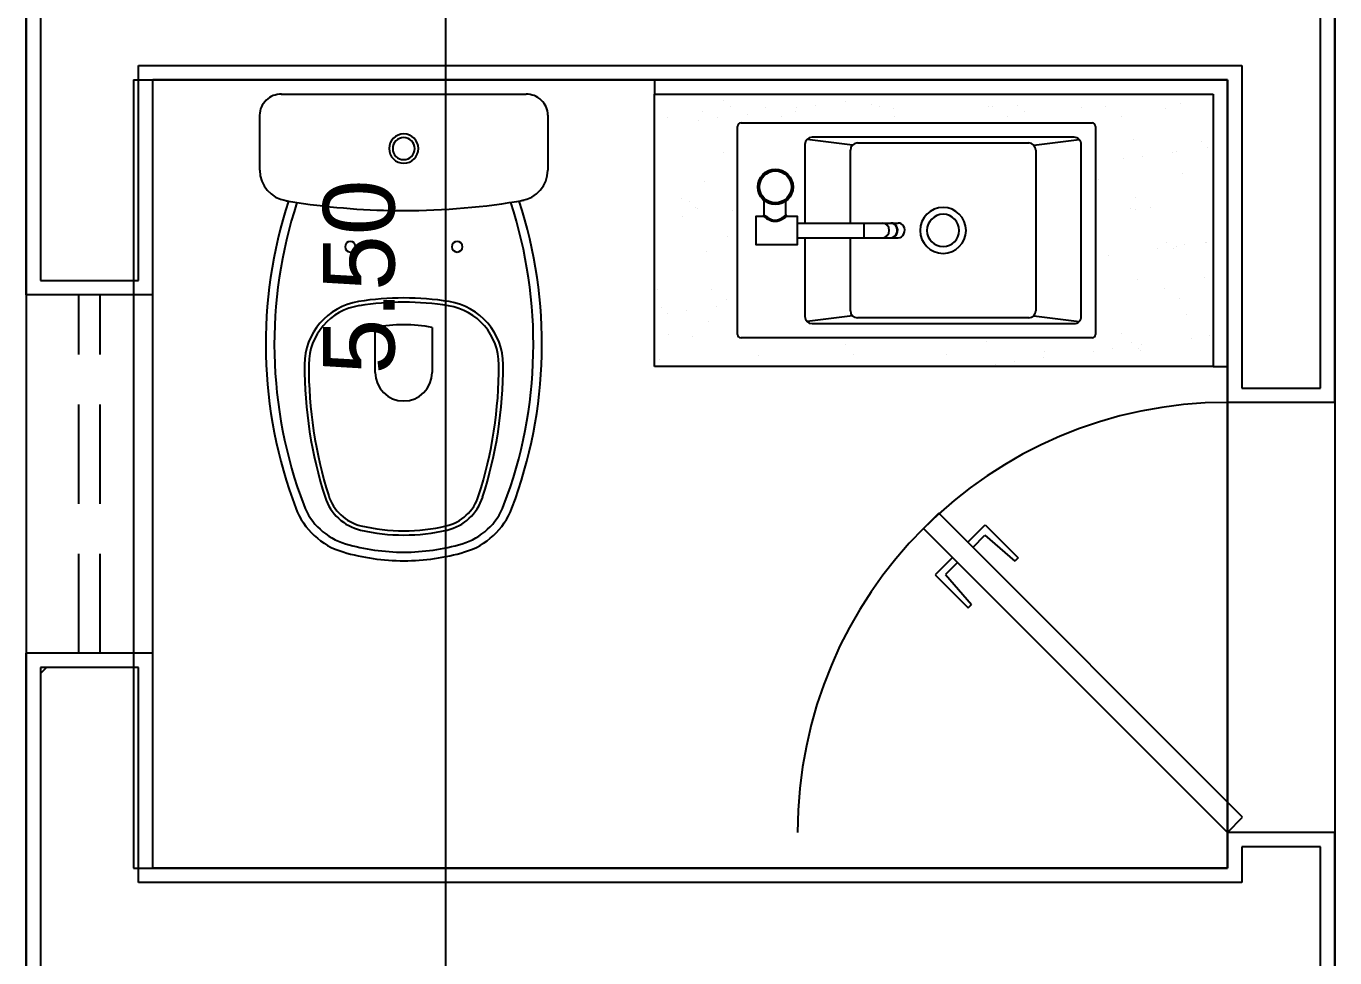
# Model space of a CAD drawing. Header units: millimetres. Extents: x 2317 to 2736, y 1295 to 1343.
# Drawn here: x 2504.611 to 2507.9, y 1315.706 to 1318.046 of the extents above; entities that cross this region are included whole.
import ezdxf

# ---------------------------------------------------------------- set-up
doc = ezdxf.new("R2010")
doc.units = ezdxf.units.MM
doc.linetypes.add('HIDDEN', pattern=[0.375, 0.25, -0.125])
for name, color, linetype in [('ARQUITETONICO', 8, 'Continuous'), ('BL-CRM-03', 7, 'Continuous'), ('VIGAS', 5, 'Continuous')]:
    doc.layers.add(name, color=color, linetype=linetype)
doc.layers.add('COTAS', color=53, linetype='Continuous', lineweight=9)
doc.styles.add('CARIMBO_DADOS', font='arial.ttf', dxfattribs={"height": 0.1})
doc.dimstyles.new('COTAS_EXTERNAS', dxfattribs={"dimtxt": 0.1, "dimasz": 0.01, "dimexe": 0, "dimexo": 0, "dimgap": 0.07, "dimtad": 1, "dimzin": 5, "dimdsep": 46, "dimtxsty": 'CARIMBO_DADOS', "dimblk1": 'CIRCULOS', "dimblk2": 'CIRCULOS', "dimsah": 1, "dimcen": 0, "dimse1": 1, "dimse2": 1, "dimclrd": 8, "dimclre": 8, "dimclrt": 230, "dimadec": 0, "dimazin": 0, "dimtfac": 100, "dimtix": 1, "dimtmove": 2, "dimatfit": 3, "dimldrblk": 'CIRCULOS', "dimfxl": 1, "dimtolj": 1, "dimtzin": 5, "dimarcsym": 0})

# ---------------------------------------------------------------- blocks, each defined once
blk = doc.blocks.new('CIRCULOS')
at = {"layer": 'COTAS'}
for p, q in [((0, 4), (0, -4)), ((-4, 0), (4, 0))]:
    blk.add_line(p, q, dxfattribs=at)
for radius in [2, 1]:
    blk.add_circle((0, 0), radius, dxfattribs=at)
blk = doc.blocks.new('*D98')
at = {"color": 8, "lineweight": -2}
blk.add_line((-2.141, -4.0979), (-2.141, 1.3821), dxfattribs=at)
at = {"layer": 'Defpoints', "color": 0}
for p in [(-2.527, 1.3921), (-2.141, 1.3921), (-2.527, -4.1079)]:
    blk.add_point(p, dxfattribs=at)
at = {"color": 8, "lineweight": -2, "xscale": 0.01, "yscale": 0.01, "zscale": 0.01}
for p, rotation in [((-2.141, 1.3921), 90), ((-2.141, -4.1079), 270)]:
    blk.add_blockref('CIRCULOS', p, dxfattribs=dict(at, rotation=rotation))
at = {"color": 230, "insert": (-2.262, -1.3579), "char_height": 0.1, "attachment_point": 5, "rotation": 90, "style": 'CARIMBO_DADOS'}
blk.add_mtext('\\A1;5.50', dxfattribs=at)
blk = doc.blocks.new('1')
at = {"layer": 'VIGAS'}
for p, q in [((-0.9, 4.6511), (-0.9, -4.0329)), ((-2.727, 0.7456), (-2.727, -7.5609)), ((-2.577, -1.0829), (-2.577, -2.1829)), ((-2.577, -1.0829), (-1.05, -1.0829)), ((-1.05, -1.0829), (-1.05, -2.1829)), ((-2.577, -2.1829), (-1.05, -2.1829))]:
    blk.add_line(p, q, dxfattribs=at)
dim = blk.add_linear_dim(base=(-2.141, 1.3921), p1=(-2.527, -4.1079), p2=(-2.527, 1.3921), angle=90, dimstyle='COTAS_EXTERNAS')
dim.commit()
dim.dimension.update_dxf_attribs({"geometry": '*D98', "text_midpoint": (-2.262, -1.3579)})

msp = doc.modelspace()

# ---------------------------------------------------------------- linework, layer by layer
at = {"layer": 'ARQUITETONICO'}
for p, q in [((2504.6114, 1317.3706), (2504.6114, 1318.3606)), ((2504.6474, 1318.3246), (2504.6474, 1317.4066)), ((2507.9, 1317.1006), (2507.9, 1318.1806)), ((2507.864, 1317.1366), (2507.864, 1318.1446)), ((2504.894, 1317.4066), (2504.894, 1317.9466)), ((2504.894, 1317.9466), (2507.666, 1317.9466)), ((2507.666, 1317.9466), (2507.666, 1317.1366)), ((2507.63, 1317.9106), (2504.93, 1317.9106)), ((2504.93, 1317.3706), (2504.93, 1317.9106)), ((2506.19, 1317.9106), (2506.19, 1317.8746)), ((2507.63, 1317.1006), (2507.63, 1317.9106)), ((2506.19, 1317.8746), (2507.594, 1317.8746)), ((2507.594, 1317.8746), (2507.594, 1317.1906)), ((2506.3649, 1317.8582), (2506.3649, 1317.8582)), ((2506.3817, 1317.8428), (2506.3817, 1317.8428)), ((2506.47, 1317.8424), (2506.47, 1317.8424)), ((2506.5473, 1317.8411), (2506.5473, 1317.8411)), ((2506.5949, 1317.8474), (2506.5949, 1317.8474)), ((2506.6692, 1317.8572), (2506.6692, 1317.8572)), ((2506.7362, 1317.8501), (2506.7362, 1317.8501)), ((2506.7548, 1317.8429), (2506.7548, 1317.8429)), ((2506.7934, 1317.8735), (2506.7934, 1317.8735)), ((2507.0301, 1317.8431), (2507.0301, 1317.8431)), ((2507.0395, 1317.8435), (2507.0395, 1317.8435)), ((2507.1021, 1317.847), (2507.1021, 1317.847)), ((2507.264, 1317.842), (2507.264, 1317.842)), ((2507.3243, 1317.844), (2507.3243, 1317.844)), ((2507.511, 1317.8509), (2507.511, 1317.8509)), ((2505.1981, 1317.8221), (2505.1981, 1317.684)), ((2505.9223, 1317.8221), (2505.9223, 1317.684)), ((2506.2238, 1317.8173), (2506.2238, 1317.8173)), ((2506.3012, 1317.8087), (2506.3012, 1317.8087)), ((2506.3098, 1317.8323), (2506.3098, 1317.8323)), ((2506.3488, 1317.815), (2506.3488, 1317.815)), ((2506.4231, 1317.8248), (2506.4231, 1317.8248)), ((2506.5086, 1317.8179), (2506.5086, 1317.8179)), ((2506.5438, 1317.8312), (2506.5438, 1317.8312)), ((2506.7907, 1317.8401), (2506.7907, 1317.8401)), ((2506.7933, 1317.8184), (2506.7933, 1317.8184)), ((2507.0781, 1317.8189), (2507.0781, 1317.8189)), ((2507.1189, 1317.8315), (2507.1189, 1317.8315)), ((2507.3629, 1317.8194), (2507.3629, 1317.8194)), ((2507.4734, 1317.8389), (2507.4734, 1317.8389)), ((2506.3988, 1317.2716), (2506.3988, 1317.7936)), ((2506.4078, 1317.8026), (2507.2898, 1317.8026)), ((2507.2988, 1317.7936), (2507.2988, 1317.2716)), ((2506.5684, 1317.7486), (2506.5684, 1317.5512)), ((2506.6878, 1317.7469), (2506.5737, 1317.7613)), ((2507.2448, 1317.7666), (2506.5864, 1317.7666)), ((2506.7005, 1317.7522), (2507.1307, 1317.7522)), ((2507.1434, 1317.7469), (2507.2575, 1317.7613)), ((2507.2628, 1317.3166), (2507.2628, 1317.7486)), ((2507.3931, 1317.7605), (2507.3931, 1317.7605)), ((2507.5644, 1317.7555), (2507.5644, 1317.7555)), ((2506.3626, 1317.7289), (2506.3626, 1317.7289)), ((2506.6825, 1317.5512), (2506.6825, 1317.7342)), ((2507.1487, 1317.7342), (2507.1487, 1317.331)), ((2507.37, 1317.7127), (2507.37, 1317.7127)), ((2507.4176, 1317.7189), (2507.4176, 1317.7189)), ((2507.492, 1317.7287), (2507.492, 1317.7287)), ((2507.5017, 1317.731), (2507.5017, 1317.731)), ((2507.5812, 1317.74), (2507.5812, 1317.74)), ((2506.3156, 1317.6561), (2506.3156, 1317.6561)), ((2507.3063, 1317.6598), (2507.3063, 1317.6598)), ((2507.5167, 1317.6747), (2507.5167, 1317.6747)), ((2506.2591, 1317.6129), (2506.2591, 1317.6129)), ((2507.3982, 1317.615), (2507.3982, 1317.615)), ((2506.2774, 1317.6062), (2506.2774, 1317.6062)), ((2506.2943, 1317.5908), (2506.2943, 1317.5908)), ((2506.2977, 1317.5884), (2506.2977, 1317.5884)), ((2506.3855, 1317.5831), (2506.3855, 1317.5831)), ((2506.4662, 1317.5727), (2506.4662, 1317.6075)), ((2506.5204, 1317.5715), (2506.5204, 1317.6062)), ((2507.3859, 1317.5869), (2507.3859, 1317.5869)), ((2507.3988, 1317.5843), (2507.3988, 1317.5843)), ((2507.4367, 1317.5904), (2507.4367, 1317.5904)), ((2506.1923, 1317.5615), (2506.1923, 1317.5615)), ((2506.2613, 1317.5667), (2506.2613, 1317.5667)), ((2506.3738, 1317.5179), (2506.3738, 1317.5179)), ((2506.5684, 1317.514), (2506.5684, 1317.3166)), ((2506.6825, 1317.331), (2506.6825, 1317.514)), ((2506.3214, 1317.4799), (2506.3214, 1317.4799)), ((2507.4543, 1317.487), (2507.4543, 1317.487)), ((2507.4769, 1317.5035), (2507.4769, 1317.5035)), ((2507.4938, 1317.4881), (2507.4938, 1317.4881)), ((2507.5019, 1317.4933), (2507.5019, 1317.4933)), ((2507.5225, 1317.4985), (2507.5225, 1317.4985)), ((2507.5755, 1317.502), (2507.5755, 1317.502)), ((2507.5763, 1317.5031), (2507.5763, 1317.5031)), ((2507.3301, 1317.4707), (2507.3301, 1317.4707)), ((2507.5733, 1317.4152), (2507.5733, 1317.4152)), ((2504.6474, 1317.4066), (2504.894, 1317.4066)), ((2506.198, 1317.3853), (2506.198, 1317.3853)), ((2506.333, 1317.3839), (2506.333, 1317.3839)), ((2507.4046, 1317.4081), (2507.4046, 1317.4081)), ((2507.472, 1317.386), (2507.472, 1317.386)), ((2504.93, 1317.3706), (2504.6114, 1317.3706)), ((2504.6114, 1317.3706), (2504.6114, 1316.4706)), ((2504.93, 1316.4706), (2504.93, 1317.3706)), ((2506.3715, 1317.3594), (2506.3715, 1317.3594)), ((2507.5106, 1317.3615), (2507.5106, 1317.3615)), ((2506.2068, 1317.3388), (2506.2068, 1317.3388)), ((2506.2237, 1317.325), (2506.2237, 1317.325)), ((2506.2713, 1317.3313), (2506.2713, 1317.3313)), ((2506.3456, 1317.3411), (2506.3456, 1317.3411)), ((2506.6878, 1317.3183), (2506.5737, 1317.3039)), ((2507.1434, 1317.3183), (2507.2575, 1317.3039)), ((2507.5282, 1317.3223), (2507.5282, 1317.3223)), ((2505.4886, 1317.1759), (2505.4886, 1317.2885)), ((2505.6317, 1317.2885), (2505.6317, 1317.1759)), ((2506.3271, 1317.3037), (2506.3271, 1317.3037)), ((2506.5864, 1317.2986), (2507.2448, 1317.2986)), ((2506.9156, 1317.313), (2506.7005, 1317.313)), ((2507.1307, 1317.313), (2506.9156, 1317.313)), ((2506.2256, 1317.2704), (2506.2256, 1317.2704)), ((2506.2864, 1317.2659), (2506.2864, 1317.2659)), ((2507.2898, 1317.2626), (2506.4078, 1317.2626)), ((2507.0236, 1317.2547), (2507.0236, 1317.2547)), ((2507.3646, 1317.2725), (2507.3646, 1317.2725)), ((2507.3894, 1317.2515), (2507.3894, 1317.2515)), ((2507.5386, 1317.2614), (2507.5386, 1317.2614)), ((2507.5862, 1317.2676), (2507.5862, 1317.2676)), ((2506.4508, 1317.218), (2506.4508, 1317.218)), ((2506.6691, 1317.2473), (2506.6691, 1317.2473)), ((2506.6901, 1317.2211), (2506.6901, 1317.2211)), ((2506.924, 1317.2199), (2506.924, 1317.2199)), ((2507.171, 1317.2288), (2507.171, 1317.2288)), ((2507.2925, 1317.229), (2507.2925, 1317.229)), ((2507.3401, 1317.2352), (2507.3401, 1317.2352)), ((2507.4063, 1317.2361), (2507.4063, 1317.2361)), ((2507.4104, 1317.2319), (2507.4104, 1317.2319)), ((2507.4144, 1317.245), (2507.4144, 1317.245)), ((2506.2038, 1317.2091), (2506.2038, 1317.2091)), ((2507.0464, 1317.1966), (2507.0464, 1317.1966)), ((2507.094, 1317.2028), (2507.094, 1317.2028)), ((2507.1683, 1317.2126), (2507.1683, 1317.2126)), ((2507.594, 1317.1906), (2507.63, 1317.1906)), ((2507.666, 1317.1366), (2507.864, 1317.1366)), ((2507.9, 1317.1006), (2507.63, 1317.1006)), ((2507.63, 1316.0206), (2507.63, 1317.1006)), ((2506.9045, 1316.8225), (2506.8663, 1316.7843)), ((2507.6682, 1316.0588), (2506.9045, 1316.8225)), ((2506.9776, 1316.7494), (2507.0213, 1316.7931)), ((2507.0213, 1316.7931), (2507.1041, 1316.7103)), ((2506.8663, 1316.7843), (2507.63, 1316.0206)), ((2506.9903, 1316.7366), (2507.0206, 1316.7669)), ((2507.0206, 1316.7669), (2507.0957, 1316.7019)), ((2506.9394, 1316.7112), (2506.8957, 1316.6675)), ((2506.9521, 1316.6984), (2506.9219, 1316.6682)), ((2507.1041, 1316.7103), (2507.0957, 1316.7019)), ((2506.8957, 1316.6675), (2506.9785, 1316.5847)), ((2506.9219, 1316.6682), (2506.9869, 1316.593)), ((2506.9785, 1316.5847), (2506.9869, 1316.593)), ((2504.6114, 1313.9506), (2504.6114, 1316.4706)), ((2504.93, 1316.4706), (2504.6114, 1316.4706)), ((2504.93, 1315.9306), (2504.93, 1316.4706)), ((2504.6474, 1316.4198), (2504.6622, 1316.4346)), ((2504.894, 1316.4346), (2504.6474, 1316.4346)), ((2504.6474, 1316.4346), (2504.6474, 1313.9866)), ((2504.894, 1315.8946), (2504.894, 1316.4346)), ((2507.63, 1316.0206), (2507.6682, 1316.0588)), ((2507.9, 1316.0206), (2507.63, 1316.0206)), ((2507.63, 1315.9306), (2507.63, 1316.0206)), ((2507.9, 1315.4806), (2507.9, 1316.0206)), ((2507.864, 1315.9846), (2507.666, 1315.9846)), ((2507.666, 1315.9846), (2507.666, 1315.8946)), ((2507.864, 1315.5166), (2507.864, 1315.9846)), ((2507.63, 1315.9306), (2504.93, 1315.9306)), ((2507.666, 1315.8946), (2504.894, 1315.8946))]:
    msp.add_line(p, q, dxfattribs=at)
at = {"layer": 'ARQUITETONICO', "ltscale": 0.001155}
msp.add_line((2505.2525, 1317.8746), (2505.8675, 1317.8746), dxfattribs=at)
at = {"layer": 'ARQUITETONICO', "linetype": 'Continuous'}
for p, q in [((2506.19, 1317.1906), (2506.19, 1317.8746)), ((2507.594, 1317.1906), (2506.19, 1317.1906))]:
    msp.add_line(p, q, dxfattribs=at)
at = {"layer": 'ARQUITETONICO', "linetype": 'HIDDEN'}
for p, q in [((2504.7437, 1316.4706), (2504.7437, 1317.3706)), ((2504.7977, 1316.4706), (2504.7977, 1317.3706))]:
    msp.add_line(p, q, dxfattribs=at)
at = {"layer": 'ARQUITETONICO'}
msp.add_lwpolyline([(2506.5233, 1317.5686), (2506.5492, 1317.5686), (2506.5492, 1317.4966), (2506.4462, 1317.4966), (2506.4462, 1317.5686), (2506.4633, 1317.5686), (2506.4653, 1317.5672), (2506.4672, 1317.566), (2506.4688, 1317.5649), (2506.4707, 1317.5637), (2506.4721, 1317.5628), (2506.4735, 1317.562), (2506.4751, 1317.5611), (2506.4759, 1317.5607), (2506.4767, 1317.5602), (2506.4775, 1317.5598), (2506.4784, 1317.5594), (2506.4793, 1317.559), (2506.4802, 1317.5586), (2506.4811, 1317.5582), (2506.482, 1317.5578), (2506.483, 1317.5575), (2506.484, 1317.5571), (2506.485, 1317.5568), (2506.486, 1317.5565), (2506.487, 1317.5563), (2506.4881, 1317.5561), (2506.4891, 1317.5559), (2506.4902, 1317.5557), (2506.4913, 1317.5556), (2506.4924, 1317.5556), (2506.4935, 1317.5556), (2506.4946, 1317.5556), (2506.4957, 1317.5557), (2506.4968, 1317.5558), (2506.4978, 1317.5559), (2506.4989, 1317.5561), (2506.4999, 1317.5564), (2506.501, 1317.5566), (2506.502, 1317.5569), (2506.503, 1317.5572), (2506.5039, 1317.5576), (2506.5049, 1317.5579), (2506.5058, 1317.5583), (2506.5067, 1317.5587), (2506.5076, 1317.5591), (2506.5085, 1317.5595), (2506.5093, 1317.5599), (2506.5102, 1317.5604), (2506.511, 1317.5608), (2506.5126, 1317.5617), (2506.5141, 1317.5625), (2506.5155, 1317.5634), (2506.5168, 1317.5642), (2506.5186, 1317.5654), (2506.5196, 1317.5661, 0.006646)], format="xyb", close=True, dxfattribs=at)
for points in [[(2506.4633, 1317.5686, 0.414213), (2506.4662, 1317.5715)], [(2506.5204, 1317.5715, -0.006968), (2506.5171, 1317.5688), (2506.5166, 1317.5684), (2506.5151, 1317.5672), (2506.5139, 1317.5663), (2506.5127, 1317.5654), (2506.5114, 1317.5645), (2506.51, 1317.5635), (2506.5093, 1317.563), (2506.5086, 1317.5626), (2506.5078, 1317.5621), (2506.507, 1317.5617), (2506.5062, 1317.5612), (2506.5054, 1317.5608), (2506.5046, 1317.5604), (2506.5038, 1317.56), (2506.5029, 1317.5596), (2506.502, 1317.5592), (2506.5011, 1317.5589), (2506.5002, 1317.5585), (2506.4993, 1317.5583), (2506.4983, 1317.558), (2506.4979, 1317.5579), (2506.4974, 1317.5578), (2506.4969, 1317.5577), (2506.4964, 1317.5576), (2506.4959, 1317.5576), (2506.4954, 1317.5575), (2506.495, 1317.5575), (2506.4945, 1317.5574), (2506.494, 1317.5574), (2506.4935, 1317.5574), (2506.493, 1317.5574), (2506.4925, 1317.5574), (2506.492, 1317.5574), (2506.4915, 1317.5575), (2506.491, 1317.5575), (2506.4905, 1317.5576), (2506.49, 1317.5577), (2506.4895, 1317.5577), (2506.4891, 1317.5578), (2506.4886, 1317.5579), (2506.4876, 1317.5582), (2506.4867, 1317.5584), (2506.4858, 1317.5587), (2506.4849, 1317.5591), (2506.484, 1317.5594), (2506.4831, 1317.5598), (2506.4823, 1317.5602), (2506.4815, 1317.5606), (2506.4806, 1317.5611), (2506.4798, 1317.5615), (2506.4791, 1317.562), (2506.4783, 1317.5624), (2506.4776, 1317.5629), (2506.4768, 1317.5634), (2506.4761, 1317.5638), (2506.4748, 1317.5648), (2506.4735, 1317.5657), (2506.4723, 1317.5666), (2506.4712, 1317.5674), (2506.4697, 1317.5686), (2506.468, 1317.57), (2506.4662, 1317.5715), (2506.4662, 1317.5727)], [(2506.5204, 1317.5715, 0.414213), (2506.5233, 1317.5686)]]:
    msp.add_lwpolyline(points, format="xyb", dxfattribs=at)
for points in [[(2506.5492, 1317.5512), (2506.7167, 1317.5512)], [(2506.7167, 1317.5512), (2506.7842, 1317.5512)], [(2506.7167, 1317.5512), (2506.7167, 1317.514)], [(2506.7854, 1317.5512), (2506.803, 1317.5512)], [(2506.5492, 1317.514), (2506.7167, 1317.514)], [(2506.7167, 1317.514), (2506.7842, 1317.514)], [(2506.7854, 1317.514), (2506.803, 1317.514)]]:
    msp.add_lwpolyline(points, dxfattribs=at)
for radius in [0.0443, 0.042, 0.0401]:
    msp.add_circle((2506.4942, 1317.6419), radius, dxfattribs=at)
for centre, radius, start, end in [((2505.2512, 1317.8215), 0.0531, 88.1732, 179.3223), ((2505.8692, 1317.8215), 0.0531, 0.6777, 91.8268), ((2506.4078, 1317.7936), 0.009, 90, 180), ((2507.2898, 1317.7936), 0.009, 360, 90), ((2505.5602, 1317.7382), 0.0367, 90, 270), ((2505.5602, 1317.7382), 0.0277, 90, 270), ((2505.5602, 1317.7382), 0.0367, 270, 90), ((2505.5602, 1317.7382), 0.0277, 270, 90), ((2506.5864, 1317.7486), 0.018, 90, 180), ((2506.7005, 1317.7342), 0.018, 90, 180), ((2507.1307, 1317.7342), 0.018, 360, 90), ((2507.2448, 1317.7486), 0.018, 44.999, 90), ((2507.2448, 1317.7486), 0.018, 360, 44.999), ((2505.2765, 1317.6847), 0.0783, 180.507, 260.9856), ((2505.8439, 1317.6847), 0.0783, 279.0144, 359.493), ((2506.3762, 1317.247), 1.1627, 162.0021, 200.7354), ((2506.3762, 1317.247), 1.1412, 161.8318, 200.7353), ((2505.5604, 1319.3617), 1.7792, 260.4176, 260.6181), ((2505.5602, 1319.3618), 1.7793, 260.6253, 261.3253), ((2505.5602, 1319.3618), 1.7793, 261.3253, 270.0012), ((2505.5602, 1319.3618), 1.7793, 269.9988, 279.7895), ((2504.7448, 1317.247), 1.1412, 339.2646, 18.1722), ((2504.7448, 1317.247), 1.1627, 339.2646, 18.0023), ((2506.9156, 1317.5326), 0.0576, 0, 180), ((2506.9156, 1317.5326), 0.0405, 0, 180), ((2506.9156, 1317.5326), 0.0576, 180, 0), ((2506.9156, 1317.5326), 0.0405, 180, 0), ((2505.426, 1317.4916), 0.0134, 90, 270), ((2505.426, 1317.4916), 0.0134, 270, 90), ((2505.6943, 1317.4916), 0.0134, 90, 270), ((2505.6943, 1317.4916), 0.0134, 270, 90), ((2505.4719, 1317.195), 0.161, 99.0131, 179.8479), ((2505.5605, 1316.6368), 0.7262, 90, 99.0131), ((2505.5605, 1316.6368), 0.7155, 90, 99.0131), ((2505.5605, 1316.6368), 0.7262, 80.9869, 90), ((2505.5605, 1316.6368), 0.7155, 80.9869, 90), ((2505.649, 1317.195), 0.161, 0.1519, 80.9867), ((2505.4718, 1317.1953), 0.1503, 98.8583, 179.6931), ((2505.649, 1317.195), 0.1503, 0.1518, 80.9866), ((2506.5864, 1317.3166), 0.018, 180, 270), ((2506.7005, 1317.331), 0.018, 180, 270), ((2507.1307, 1317.331), 0.018, 270, 360), ((2507.2448, 1317.3166), 0.018, 315.001, 359.9999), ((2505.5601, 1316.938), 0.3578, 90, 101.537), ((2505.5601, 1316.938), 0.3578, 78.463, 90), ((2507.2448, 1317.3166), 0.018, 270, 315.001), ((2506.4078, 1317.2716), 0.009, 180, 270), ((2507.2898, 1317.2716), 0.009, 270, 360), ((2506.3949, 1317.1926), 1.084, 179.8479, 197.7284), ((2506.3948, 1317.1903), 1.0733, 179.693, 197.5735), ((2504.726, 1317.1926), 1.0733, 342.2716, 0.152), ((2504.726, 1317.1926), 1.084, 342.2715, 0.1519), ((2505.5601, 1317.1759), 0.0716, 180, 270), ((2505.5601, 1317.1759), 0.0716, 270, 0), ((2507.63, 1316.0206), 1.08, 90, 180), ((2505.48, 1316.9001), 0.1234, 197.7286, 256.7943), ((2505.479, 1316.9003), 0.1127, 197.5737, 256.4774), ((2505.641, 1316.9001), 0.1127, 283.2059, 342.2716), ((2505.641, 1316.9001), 0.1234, 283.2062, 342.2719), ((2505.4594, 1316.9), 0.1825, 200.7354, 253.5894), ((2505.4594, 1316.9), 0.161, 200.7357, 253.5898), ((2505.6615, 1316.9), 0.161, 286.4105, 339.2646), ((2505.6615, 1316.9), 0.1825, 286.4105, 339.2646), ((2505.5605, 1317.2432), 0.4651, 256.5998, 269.9998), ((2505.5605, 1317.2432), 0.4651, 269.9999, 283.2059), ((2505.5605, 1317.2432), 0.4758, 256.7942, 270.0001), ((2505.5605, 1317.2432), 0.4758, 270, 283.2059), ((2505.5605, 1317.2432), 0.5402, 253.5895, 270), ((2505.5605, 1317.2432), 0.5187, 253.5895, 270), ((2505.5605, 1317.2432), 0.5187, 270, 286.4105), ((2505.5605, 1317.2432), 0.5402, 270, 286.4105)]:
    msp.add_arc(centre, radius, start, end, dxfattribs=at)
for centre, major_axis, start_param, end_param in [((2506.764, 1317.5326), (0, 0.0186), 3.141593, 6.283185), ((2506.7842, 1317.5326), (0, 0.0186), 3.141593, 6.283185), ((2506.7854, 1317.5326), (0, -0.0186), 3.141482, 3.144722), ((2506.7854, 1317.5326), (0, -0.0186), 2.188103, 3.141482), ((2506.803, 1317.5326), (0, -0.0186), 2.188103, 3.141482), ((2506.7854, 1317.5326), (0, -0.0186), 6.280062, 6.283074), ((2506.7854, 1317.5326), (0, -0.0186), 6.283074, 8.471289), ((2506.7854, 1317.5326), (0, -0.0175), 0.961662, 2.178992), ((2506.803, 1317.5326), (0, -0.0186), 6.283074, 8.471289)]:
    msp.add_ellipse(centre, major_axis=major_axis, ratio=0.866025, start_param=start_param, end_param=end_param, dxfattribs=at)

# ---------------------------------------------------------------- block references
at = {"layer": 'BL-CRM-03', "xscale": 1.8, "yscale": 1.8, "zscale": 1.8}
msp.add_blockref('1', (2509.52, 1319.8599), dxfattribs=at)

doc.saveas('drawing.dxf')
